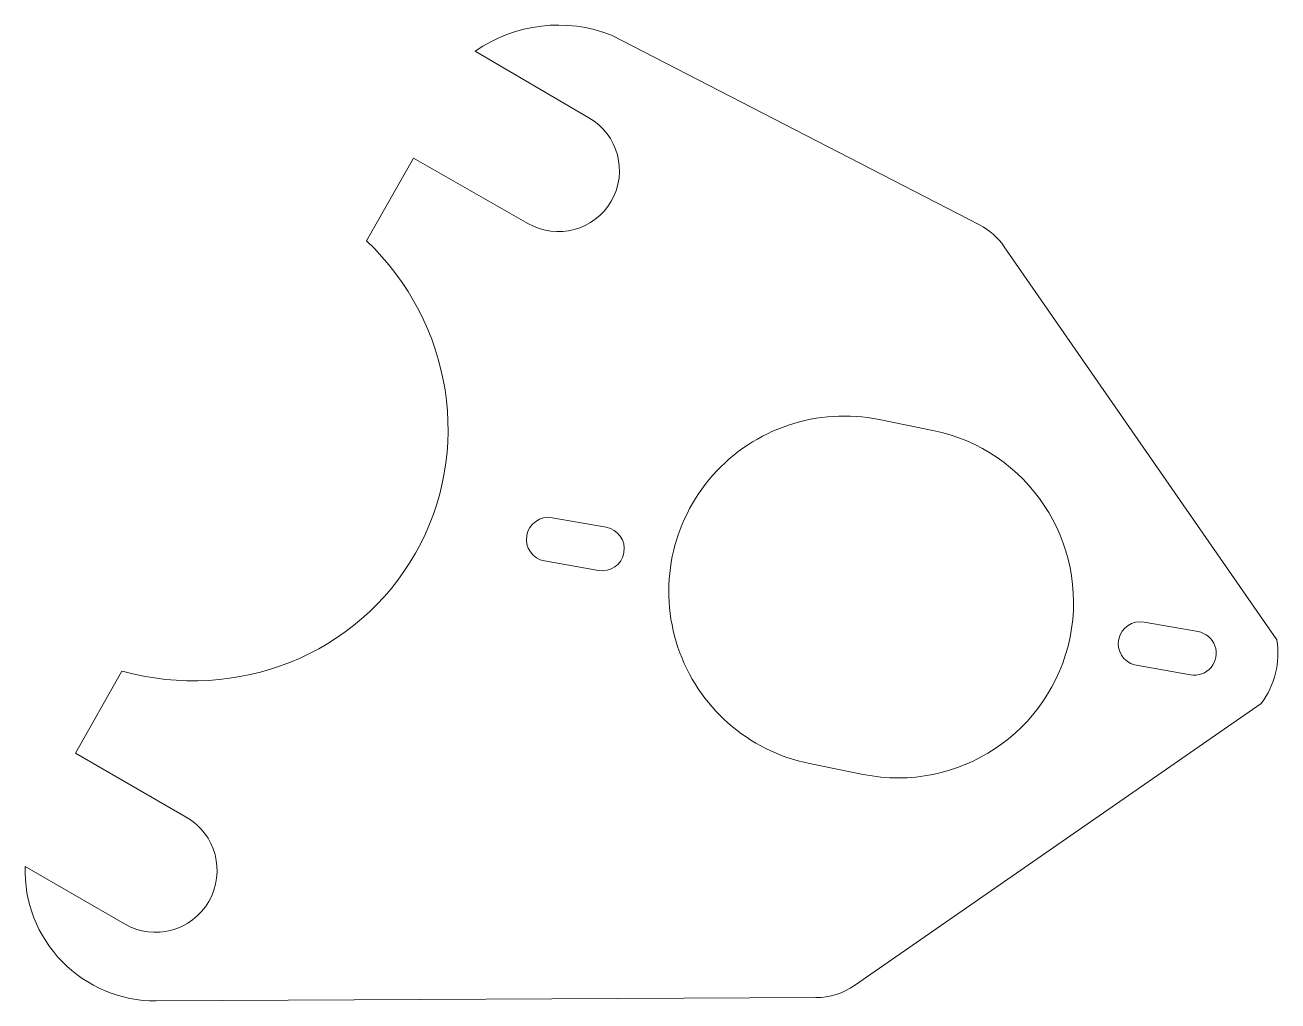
# Model space of a CAD drawing. Header units: millimetres. Extents: x 50.2 to 141.6, y 35.6 to 106.8.
import ezdxf

# ---------------------------------------------------------------- set-up
doc = ezdxf.new("R2010")
doc.units = ezdxf.units.MM

msp = doc.modelspace()

# ---------------------------------------------------------------- linework, layer by layer
at = {"color": 7, "linetype": 'Continuous', "lineweight": 15}
for p, q in [((119.835, 92.197), (92.999, 106.036)), ((83.061, 104.86), (91.356, 100.009)), ((75.135, 91.038), (78.555, 97.056)), ((78.555, 97.056), (86.904, 92.298)), ((121.652, 90.602), (141.536, 61.924)), ((116.444, 77.205), (112.523, 77.999)), ((92.611, 70.142), (88.672, 70.836)), ((92.055, 66.99), (88.116, 67.685)), ((135.787, 62.529), (131.847, 63.223)), ((53.897, 53.67), (57.295, 59.649)), ((135.229, 59.378), (131.162, 60.1)), ((110.735, 36.727), (140.392, 57.29)), ((61.985, 49), (53.897, 53.67)), ((111.361, 52.115), (107.44, 52.909)), ((50.229, 45.396), (57.481, 41.208)), ((59.783, 35.593), (107.912, 35.836))]:
    msp.add_line(p, q, dxfattribs=at)
for centre, radius, start, end in [((89.13, 96.154), 10.613, 68.61437, 124.87812), ((89.13, 96.154), 4.452, 239.99927, 59.99927), ((117.543, 87.753), 5, 34.73503, 62.71983), ((109.982, 65.454), 12.8, 78.54782, 258.54782), ((113.902, 64.66), 12.8, 258.54782, 78.54782), ((88.394, 69.261), 1.6, 80, 260), ((92.333, 68.566), 1.6, 260, 80), ((131.57, 61.647), 1.6, 80.00123, 255.22687), ((135.509, 60.953), 1.6, 259.92427, 80.00123), ((135.509, 60.953), 6.105, 323.12262, 9.15123), ((59.733, 45.104), 4.5, 239.97127, 59.97127), ((59.735, 45.104), 9.511, 178.24109, 270.28981), ((107.886, 40.836), 5, 270.28981, 304.73503)]:
    msp.add_arc(centre, radius, start, end, dxfattribs=at)
msp.add_ellipse((62.039, 77.718), major_axis=(16.666, -9.472), ratio=0.972777, start_param=4.965699, end_param=7.600672, dxfattribs=at)

doc.saveas('drawing.dxf')
